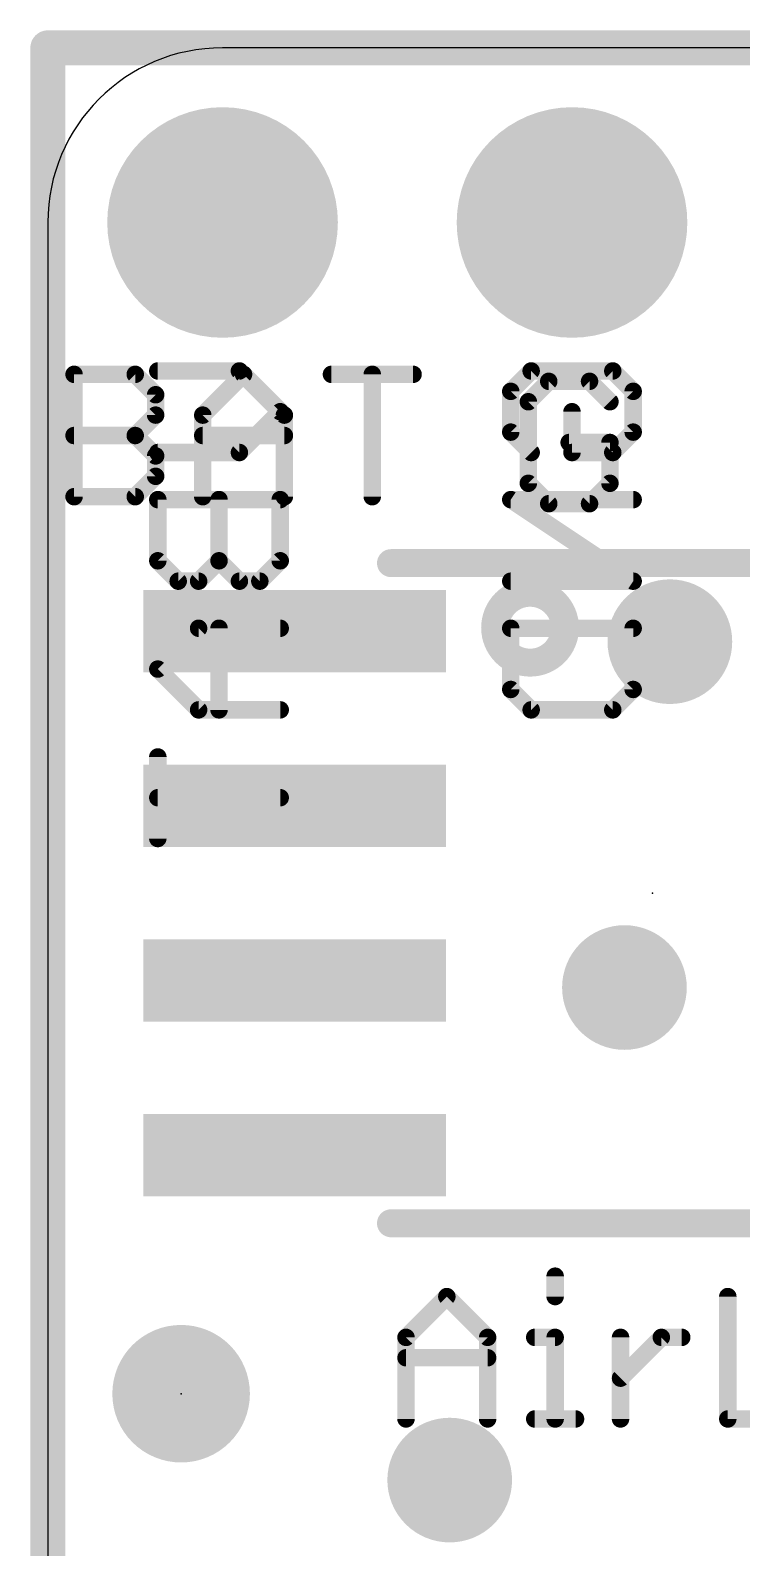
# Model space of a CAD drawing. Extents: x -0.1 to 35.6, y -0.1 to 17.9.
# Drawn here: x -0.13 to 5.04, y 6.87 to 17.91 of the extents above; entities that cross this region are included whole.
import ezdxf

# ---------------------------------------------------------------- set-up
doc = ezdxf.new("R2010")
doc.units = 0
for name, color, linetype in [('1', 12, 'CONTINUOUS'), ('16', 5, 'CONTINUOUS'), ('17', 110, 'CONTINUOUS'), ('18', 110, 'CONTINUOUS'), ('20', 4, 'CONTINUOUS'), ('21', 40, 'CONTINUOUS'), ('22', 6, 'CONTINUOUS'), ('23', 40, 'CONTINUOUS')]:
    doc.layers.add(name, color=color, linetype=linetype)

# ---------------------------------------------------------------- blocks, each defined once
blk = doc.blocks.new('RECT')
blk.add_solid([(-0.5, -0.5), (0.5, -0.5), (-0.5, 0.5), (0.5, 0.5)])
blk = doc.blocks.new('ROUNDP')
at = {"const_width": 0.5}
blk.add_lwpolyline([(0, -0.25, 1), (0, 0.25, 1), (0, -0.25)], format="xyb", dxfattribs=at)
blk = doc.blocks.new('PIE')
at = {"const_width": 0.5}
blk.add_lwpolyline([(0, -0.25, 1), (0, 0.25, 1), (0, -0.25)], format="xyb", dxfattribs=at)
blk = doc.blocks.new('ROUNDV')
at = {"const_width": 0.5}
blk.add_lwpolyline([(0, -0.25, 1), (0, 0.25, 1), (0, -0.25)], format="xyb", dxfattribs=at)

msp = doc.modelspace()

# ---------------------------------------------------------------- linework, layer by layer
at = {"layer": '1', "const_width": 0.254}
for points in [[(0, 17.78), (32.2072, 17.78)], [(0, 0), (0, 17.78)]]:
    msp.add_lwpolyline(points, dxfattribs=at)
at = {"layer": '1', "const_width": 0.127}
for points in [[(0, 17.8435, 1), (0, 17.7165)], [(0.0635, 17.78, 1), (-0.0635, 17.78)]]:
    msp.add_lwpolyline(points, format="xyb", dxfattribs=at)
at = {"layer": '16', "const_width": 0.254}
for points in [[(0, 17.78), (32.0802, 17.78)], [(0, 0), (0, 17.78)]]:
    msp.add_lwpolyline(points, dxfattribs=at)
at = {"layer": '16', "const_width": 0.127}
for points in [[(0, 17.8435, 1), (0, 17.7165)], [(0.0635, 17.78, 1), (-0.0635, 17.78)]]:
    msp.add_lwpolyline(points, format="xyb", dxfattribs=at)
at = {"layer": '20'}
for p, q in [((34.29, 17.78), (1.27, 17.78)), ((0, 16.51), (0, 1.27))]:
    msp.add_line(p, q, dxfattribs=at)
msp.add_arc((1.27, 16.51), 1.27, 90, 180, dxfattribs=at)
at = {"layer": '21'}
for points, const_width in [([(0.1905, 14.5161), (0.1905, 15.4059)], 0.127), ([(0.1905, 15.4059), (0.6354, 15.4059)], 0.127), ([(0.6354, 15.4059), (0.7837, 15.2576)], 0.127), ([(1.126, 15.1093), (1.4226, 15.4059)], 0.127), ([(1.4226, 15.4059), (1.7192, 15.1093)], 0.127), ([(2.0615, 15.4059), (2.6547, 15.4059)], 0.127), ([(2.3581, 14.5161), (2.3581, 15.4059)], 0.127), ([(3.6408, 15.3551), (3.4925, 15.2068)], 0.127), ([(3.9374, 15.3551), (3.6408, 15.3551)], 0.127), ([(4.0857, 15.2068), (3.9374, 15.3551)], 0.127), ([(0.7837, 15.2576), (0.7837, 15.1093)], 0.127), ([(3.4925, 15.2068), (3.4925, 14.6136)], 0.127), ([(0.7837, 15.1093), (0.6354, 14.961)], 0.127), ([(1.126, 14.5161), (1.126, 15.1093)], 0.127), ([(1.7192, 15.1093), (1.7192, 14.5161)], 0.127), ([(0.1905, 14.961), (0.6354, 14.961)], 0.127), ([(0.6354, 14.961), (0.7837, 14.8127)], 0.127), ([(1.126, 14.961), (1.7192, 14.961)], 0.127), ([(4.0857, 14.9102), (3.7891, 14.9102)], 0.127), ([(4.0857, 14.6136), (4.0857, 14.9102)], 0.127), ([(0.7837, 14.8127), (0.7837, 14.6644)], 0.127), ([(0.7837, 14.6644), (0.6354, 14.5161)], 0.127), ([(3.4925, 14.6136), (3.6408, 14.4653)], 0.127), ([(3.9374, 14.4653), (4.0857, 14.6136)], 0.127), ([(0.6354, 14.5161), (0.1905, 14.5161)], 0.127), ([(3.6408, 14.4653), (3.9374, 14.4653)], 0.127), ([(2.4942, 14.0332), (6.2942, 14.0332)], 0.2032), ([(6.2942, 9.2332), (2.4942, 9.2332)], 0.2032), ([(3.6873, 8.8486), (3.6873, 8.7003)], 0.127), ([(2.6035, 8.4037), (2.9001, 8.7003)], 0.127), ([(2.9001, 8.7003), (3.1967, 8.4037)], 0.127), ([(4.9423, 8.7003), (4.9423, 7.8105)], 0.127), ([(2.6035, 7.8105), (2.6035, 8.4037)], 0.127), ([(3.1967, 8.4037), (3.1967, 7.8105)], 0.127), ([(3.539, 8.4037), (3.6873, 8.4037)], 0.127), ([(3.6873, 8.4037), (3.6873, 7.8105)], 0.127), ([(4.1627, 7.8105), (4.1627, 8.4037)], 0.127), ([(4.1627, 8.1071), (4.4593, 8.4037)], 0.127), ([(4.4593, 8.4037), (4.6076, 8.4037)], 0.127), ([(2.6035, 8.2554), (3.1967, 8.2554)], 0.127), ([(3.539, 7.8105), (3.8356, 7.8105)], 0.127), ([(4.9423, 7.8105), (5.5355, 7.8105)], 0.127)]:
    msp.add_lwpolyline(points, dxfattribs=dict(at, const_width=const_width))
for points, const_width in [([(0.2223, 15.4059, 1), (0.1588, 15.4059)], 0.0635), ([(0.1905, 15.4376, 1), (0.1905, 15.3741)], 0.0635), ([(0.6578, 15.4283, 1), (0.6129, 15.3834)], 0.0635), ([(0.6354, 15.3741, 1), (0.6354, 15.4376)], 0.0635), ([(1.4451, 15.4283, 1), (1.4002, 15.3834)], 0.0635), ([(1.4451, 15.3834, 1), (1.4002, 15.4283)], 0.0635), ([(2.0615, 15.4376, 1), (2.0615, 15.3741)], 0.0635), ([(2.3899, 15.4059, 1), (2.3264, 15.4059)], 0.0635), ([(2.6547, 15.3741, 1), (2.6547, 15.4376)], 0.0635), ([(3.6408, 15.3868, 1), (3.6408, 15.3233)], 0.0635), ([(3.6632, 15.3326, 1), (3.6183, 15.3775)], 0.0635), ([(3.9598, 15.3775, 1), (3.9149, 15.3326)], 0.0635), ([(3.9374, 15.3233, 1), (3.9374, 15.3868)], 0.0635), ([(0.8154, 15.2576, 1), (0.7519, 15.2576)], 0.0635), ([(0.7612, 15.2351, 1), (0.8061, 15.28)], 0.0635), ([(3.5243, 15.2068, 1), (3.4607, 15.2068)], 0.0635), ([(3.47, 15.2292, 1), (3.515, 15.1843)], 0.0635), ([(4.0632, 15.1843, 1), (4.1081, 15.2292)], 0.0635), ([(0.7519, 15.1093, 1), (0.8154, 15.1093)], 0.0635), ([(0.8061, 15.0868, 1), (0.7612, 15.1317)], 0.0635), ([(1.1578, 15.1093, 1), (1.0943, 15.1093)], 0.0635), ([(1.1036, 15.1317, 1), (1.1485, 15.0868)], 0.0635), ([(1.7509, 15.1093, 1), (1.6874, 15.1093)], 0.0635), ([(1.6967, 15.0868, 1), (1.7416, 15.1317)], 0.0635), ([(0.1905, 14.9927, 1), (0.1905, 14.9292)], 0.0635), ([(0.6578, 14.9834, 1), (0.6129, 14.9385)], 0.0635), ([(0.6129, 14.9834, 1), (0.6578, 14.9385)], 0.0635), ([(0.6354, 14.9292, 1), (0.6354, 14.9927)], 0.0635), ([(1.126, 14.9927, 1), (1.126, 14.9292)], 0.0635), ([(1.7192, 14.9292, 1), (1.7192, 14.9927)], 0.0635), ([(3.7891, 14.9419, 1), (3.7891, 14.8784)], 0.0635), ([(4.1174, 14.9102, 1), (4.0539, 14.9102)], 0.0635), ([(4.0857, 14.8784, 1), (4.0857, 14.9419)], 0.0635), ([(0.8154, 14.8127, 1), (0.7519, 14.8127)], 0.0635), ([(0.7612, 14.7902, 1), (0.8061, 14.8351)], 0.0635), ([(0.7519, 14.6644, 1), (0.8154, 14.6644)], 0.0635), ([(0.8061, 14.6419, 1), (0.7612, 14.6868)], 0.0635), ([(3.515, 14.636, 1), (3.47, 14.5911)], 0.0635), ([(4.1081, 14.5911, 1), (4.0632, 14.636)], 0.0635), ([(0.1905, 14.5479, 1), (0.1905, 14.4844)], 0.0635), ([(0.6129, 14.5386, 1), (0.6578, 14.4936)], 0.0635), ([(0.6354, 14.4844, 1), (0.6354, 14.5479)], 0.0635), ([(3.4607, 14.6136, 1), (3.5243, 14.6136)], 0.0635), ([(4.0539, 14.6136, 1), (4.1174, 14.6136)], 0.0635), ([(0.1588, 14.5161, 1), (0.2223, 14.5161)], 0.0635), ([(1.0943, 14.5161, 1), (1.1578, 14.5161)], 0.0635), ([(1.6874, 14.5161, 1), (1.7509, 14.5161)], 0.0635), ([(2.3264, 14.5161, 1), (2.3899, 14.5161)], 0.0635), ([(3.6408, 14.4971, 1), (3.6408, 14.4336)], 0.0635), ([(3.6183, 14.4428, 1), (3.6632, 14.4878)], 0.0635), ([(3.9149, 14.4878, 1), (3.9598, 14.4428)], 0.0635), ([(3.9374, 14.4336, 1), (3.9374, 14.4971)], 0.0635), ([(2.4942, 14.084, 1), (2.4942, 13.9824)], 0.1016), ([(3.5052, 13.3096, 1), (3.5052, 13.8176, 1), (3.5052, 13.3096)], 0.2032), ([(2.4942, 9.284, 1), (2.4942, 9.1824)], 0.1016), ([(3.7191, 8.8486, 1), (3.6556, 8.8486)], 0.0635), ([(2.9225, 8.7227, 1), (2.8776, 8.6778)], 0.0635), ([(2.9225, 8.6778, 1), (2.8776, 8.7227)], 0.0635), ([(3.6556, 8.7003, 1), (3.7191, 8.7003)], 0.0635), ([(4.974, 8.7003, 1), (4.9105, 8.7003)], 0.0635), ([(2.6353, 8.4037, 1), (2.5717, 8.4037)], 0.0635), ([(2.581, 8.4261, 1), (2.626, 8.3812)], 0.0635), ([(3.2284, 8.4037, 1), (3.1649, 8.4037)], 0.0635), ([(3.1742, 8.3812, 1), (3.2191, 8.4261)], 0.0635), ([(3.539, 8.4354, 1), (3.539, 8.3719)], 0.0635), ([(3.7191, 8.4037, 1), (3.6556, 8.4037)], 0.0635), ([(3.6873, 8.3719, 1), (3.6873, 8.4354)], 0.0635), ([(4.1944, 8.4037, 1), (4.1309, 8.4037)], 0.0635), ([(4.4593, 8.4354, 1), (4.4593, 8.3719)], 0.0635), ([(4.4817, 8.3812, 1), (4.4368, 8.4261)], 0.0635), ([(4.6076, 8.3719, 1), (4.6076, 8.4354)], 0.0635), ([(2.6035, 8.2871, 1), (2.6035, 8.2236)], 0.0635), ([(3.1967, 8.2236, 1), (3.1967, 8.2871)], 0.0635), ([(4.1402, 8.1295, 1), (4.1851, 8.0846)], 0.0635), ([(2.5717, 7.8105, 1), (2.6353, 7.8105)], 0.0635), ([(3.1649, 7.8105, 1), (3.2284, 7.8105)], 0.0635), ([(3.539, 7.8422, 1), (3.539, 7.7788)], 0.0635), ([(3.6556, 7.8105, 1), (3.7191, 7.8105)], 0.0635), ([(3.8356, 7.7788, 1), (3.8356, 7.8422)], 0.0635), ([(4.1309, 7.8105, 1), (4.1944, 7.8105)], 0.0635), ([(4.9105, 7.8105, 1), (4.974, 7.8105)], 0.0635), ([(4.9423, 7.8422, 1), (4.9423, 7.7788)], 0.0635)]:
    msp.add_lwpolyline(points, format="xyb", dxfattribs=dict(at, const_width=const_width))
at = {"layer": '22', "const_width": 0.0635}
for points in [[(0.7993, 15.4623, 1), (0.7993, 15.3987)], [(1.415, 15.453, 1), (1.3701, 15.408)], [(1.3925, 15.3987, 1), (1.3925, 15.4623)], [(3.513, 15.4623, 1), (3.513, 15.3987)], [(3.5355, 15.408, 1), (3.4906, 15.453)], [(4.1287, 15.453, 1), (4.0838, 15.408)], [(4.1062, 15.3987, 1), (4.1062, 15.4623)], [(3.3965, 15.2822, 1), (3.333, 15.2822)], [(3.3423, 15.3047, 1), (3.3872, 15.2598)], [(4.2862, 15.2822, 1), (4.2228, 15.2822)], [(4.232, 15.2598, 1), (4.277, 15.3047)], [(1.6666, 15.1115, 1), (1.7116, 15.1564)], [(1.7116, 15.1115, 1), (1.6666, 15.1564)], [(3.8414, 15.1339, 1), (3.7779, 15.1339)], [(3.3872, 15.0081, 1), (3.3423, 14.9632)], [(3.333, 14.9856, 1), (3.3965, 14.9856)], [(4.2228, 14.9856, 1), (4.2862, 14.9856)], [(4.277, 14.9632, 1), (4.232, 15.0081)], [(0.7993, 14.8691, 1), (0.7993, 14.8056)], [(1.3925, 14.8056, 1), (1.3925, 14.8691)], [(3.8096, 14.8691, 1), (3.8096, 14.8056)], [(4.1062, 14.8056, 1), (4.1062, 14.8691)], [(1.3701, 14.8598, 1), (1.415, 14.8149)], [(3.4906, 14.8149, 1), (3.5355, 14.8598)], [(3.7779, 14.8373, 1), (3.8414, 14.8373)], [(4.0838, 14.8598, 1), (4.1287, 14.8149)], [(0.7993, 14.5267, 1), (0.7993, 14.4632)], [(0.8311, 14.495, 1), (0.7676, 14.495)], [(1.276, 14.495, 1), (1.2125, 14.495)], [(1.7208, 14.495, 1), (1.6574, 14.495)], [(1.6891, 14.4632, 1), (1.6891, 14.5267)], [(3.3824, 14.5214, 1), (3.3471, 14.4686)], [(3.3647, 14.5267, 1), (3.3647, 14.4632)], [(4.2545, 14.4632, 1), (4.2545, 14.5267)], [(0.8218, 14.0726, 1), (0.7769, 14.0277)], [(0.7676, 14.0501, 1), (0.8311, 14.0501)], [(1.2125, 14.0501, 1), (1.276, 14.0501)], [(1.2667, 14.0726, 1), (1.2218, 14.0277)], [(1.2667, 14.0277, 1), (1.2218, 14.0726)], [(1.6574, 14.0501, 1), (1.7208, 14.0501)], [(1.7116, 14.0277, 1), (1.6666, 14.0726)], [(0.9476, 13.9336, 1), (0.9476, 13.8701)], [(0.9252, 13.8794, 1), (0.9701, 13.9243)], [(1.0735, 13.9243, 1), (1.1184, 13.8794)], [(1.0959, 13.8701, 1), (1.0959, 13.9336)], [(1.3925, 13.9336, 1), (1.3925, 13.8701)], [(1.3701, 13.8794, 1), (1.415, 13.9243)], [(1.5184, 13.9243, 1), (1.5633, 13.8794)], [(1.5408, 13.8701, 1), (1.5408, 13.9336)], [(3.3647, 13.9336, 1), (3.3647, 13.8701)], [(4.2369, 13.8754, 1), (4.2721, 13.9282)], [(4.2545, 13.8701, 1), (4.2545, 13.9336)], [(1.0959, 13.5912, 1), (1.0959, 13.5277)], [(1.1184, 13.537, 1), (1.0735, 13.5819)], [(1.276, 13.5595, 1), (1.2125, 13.5595)], [(1.6891, 13.5277, 1), (1.6891, 13.5912)], [(3.3647, 13.5912, 1), (3.3647, 13.5277)], [(3.3965, 13.5595, 1), (3.333, 13.5595)], [(4.2862, 13.5595, 1), (4.2228, 13.5595)], [(4.2545, 13.5277, 1), (4.2545, 13.5912)], [(0.8218, 13.2853, 1), (0.7769, 13.2404)], [(0.7769, 13.2853, 1), (0.8218, 13.2404)], [(3.3872, 13.137, 1), (3.3423, 13.0921)], [(3.333, 13.1146, 1), (3.3965, 13.1146)], [(4.2228, 13.1146, 1), (4.2862, 13.1146)], [(4.277, 13.0921, 1), (4.232, 13.137)], [(1.0959, 12.998, 1), (1.0959, 12.9345)], [(1.0735, 12.9438, 1), (1.1184, 12.9887)], [(1.6891, 12.9345, 1), (1.6891, 12.998)], [(3.513, 12.998, 1), (3.513, 12.9345)], [(3.4906, 12.9438, 1), (3.5355, 12.9887)], [(4.0838, 12.9887, 1), (4.1287, 12.9438)], [(4.1062, 12.9345, 1), (4.1062, 12.998)], [(1.2125, 12.9663, 1), (1.276, 12.9663)], [(0.8311, 12.6239, 1), (0.7676, 12.6239)], [(0.7993, 12.3591, 1), (0.7993, 12.2956)], [(1.6891, 12.2956, 1), (1.6891, 12.3591)], [(0.7676, 12.0308, 1), (0.8311, 12.0308)]]:
    msp.add_lwpolyline(points, format="xyb", dxfattribs=at)
at = {"layer": '22', "const_width": 0.127}
for points in [[(0.7993, 15.4305), (1.3925, 15.4305)], [(1.3925, 15.4305), (1.6891, 15.1339)], [(3.3647, 15.2822), (3.513, 15.4305)], [(3.513, 15.4305), (4.1062, 15.4305)], [(4.1062, 15.4305), (4.2545, 15.2822)], [(3.3647, 14.9856), (3.3647, 15.2822)], [(4.2545, 15.2822), (4.2545, 14.9856)], [(1.6891, 15.1339), (1.3925, 14.8373)], [(3.8096, 14.8373), (3.8096, 15.1339)], [(3.513, 14.8373), (3.3647, 14.9856)], [(4.2545, 14.9856), (4.1062, 14.8373)], [(1.3925, 14.8373), (0.7993, 14.8373)], [(4.1062, 14.8373), (3.8096, 14.8373)], [(1.6891, 14.495), (0.7993, 14.495)], [(0.7993, 14.495), (0.7993, 14.0501)], [(1.2442, 14.495), (1.2442, 14.0501)], [(1.6891, 14.0501), (1.6891, 14.495)], [(4.2545, 14.495), (3.3647, 14.495)], [(3.3647, 14.495), (4.2545, 13.9018)], [(0.7993, 14.0501), (0.9476, 13.9018)], [(1.0959, 13.9018), (1.2442, 14.0501)], [(1.2442, 14.0501), (1.3925, 13.9018)], [(1.5408, 13.9018), (1.6891, 14.0501)], [(0.9476, 13.9018), (1.0959, 13.9018)], [(1.3925, 13.9018), (1.5408, 13.9018)], [(4.2545, 13.9018), (3.3647, 13.9018)], [(1.0959, 13.5595), (0.7993, 13.2629)], [(1.6891, 13.5595), (1.0959, 13.5595)], [(1.2442, 13.5595), (1.2442, 12.9663)], [(3.3647, 13.5595), (4.2545, 13.5595)], [(3.3647, 13.1146), (3.3647, 13.5595)], [(4.2545, 13.5595), (4.2545, 13.1146)], [(0.7993, 13.2629), (1.0959, 12.9663)], [(3.513, 12.9663), (3.3647, 13.1146)], [(4.2545, 13.1146), (4.1062, 12.9663)], [(1.0959, 12.9663), (1.6891, 12.9663)], [(4.1062, 12.9663), (3.513, 12.9663)], [(0.7993, 12.6239), (0.7993, 12.0308)], [(1.6891, 12.3274), (0.7993, 12.3274)]]:
    msp.add_lwpolyline(points, dxfattribs=at)
at = {"layer": '23'}
for p in [(4.3942, 11.6332), (0.9688, 7.994)]:
    msp.add_point(p, dxfattribs=at)

# ---------------------------------------------------------------- block references
at = {"layer": '1', "xscale": 0.6, "yscale": 2.2, "rotation": 270}
for p in [(1.7942, 13.5382), (1.7942, 12.2682), (1.7942, 10.9982), (1.7942, 9.7282)]:
    msp.add_blockref('RECT', p, dxfattribs=at)
at = {"layer": '1'}
msp.add_blockref('PIE', (0.9688, 7.994), dxfattribs=at)
at = {"layer": '17', "xscale": 1.6764, "yscale": 1.6764, "rotation": 90}
for p in [(1.27, 16.51), (1.27, 16.51), (3.81, 16.51), (3.81, 16.51)]:
    msp.add_blockref('ROUNDP', p, dxfattribs=at)
at = {"layer": '18', "xscale": 0.9064, "yscale": 0.9064}
for p in [(4.5212, 13.462), (4.5212, 13.462), (4.191, 10.9474), (4.191, 10.9474), (2.921, 7.366), (2.921, 7.366)]:
    msp.add_blockref('ROUNDV', p, dxfattribs=at)

doc.saveas('drawing.dxf')
